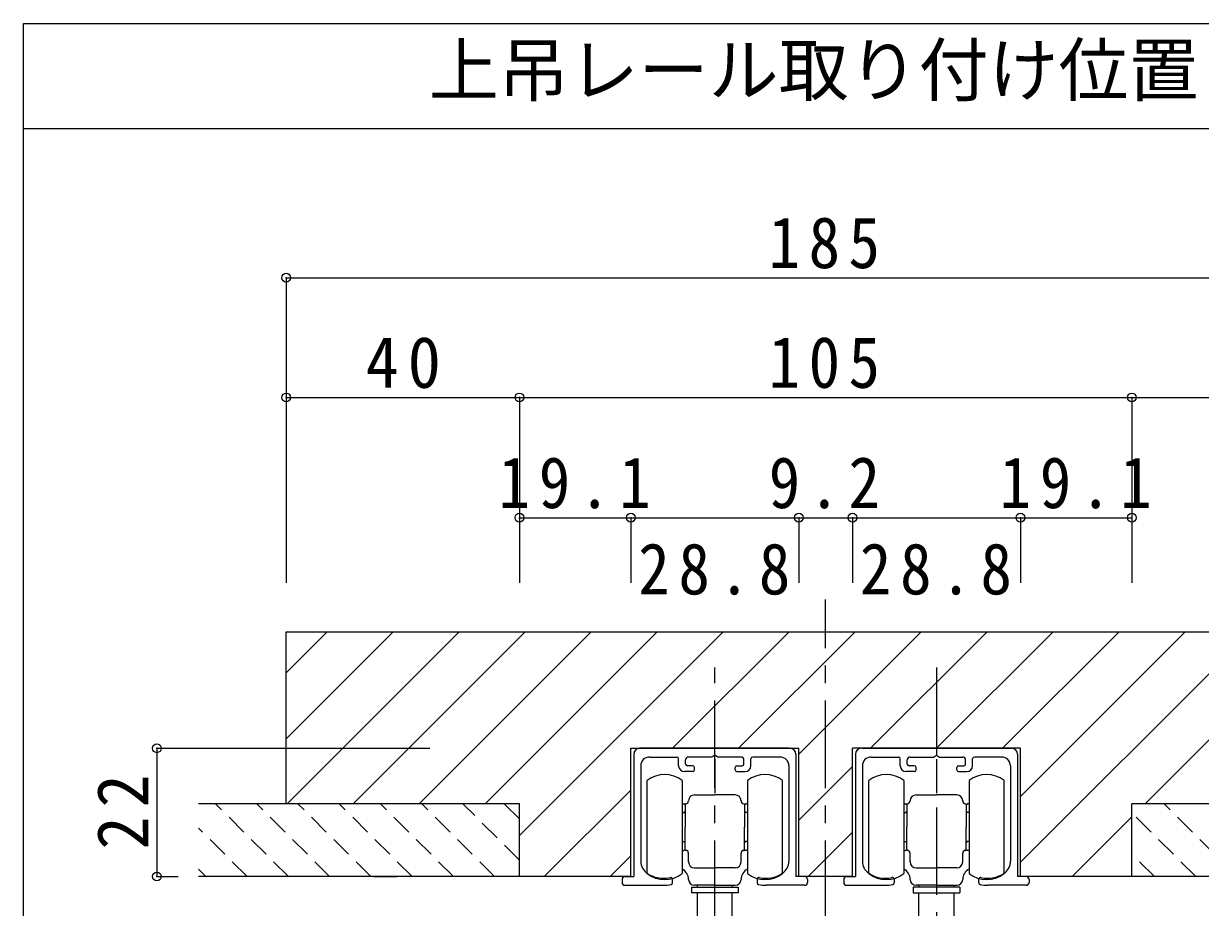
# Model space of a CAD drawing. Units: millimetres at full size. Extents: x -584 to 586, y -431 to 418.
# Drawn here: x -298.4 to -96.6, y -243.6 to -91.9 of the extents above; entities that cross this region are included whole.
import ezdxf
from ezdxf.enums import TextEntityAlignment as Align

# ---------------------------------------------------------------- set-up
doc = ezdxf.new("R2010")
doc.units = ezdxf.units.MM
doc.header["$LTSCALE"] = 3
doc.header["$PDMODE"] = 32
doc.header["$PDSIZE"] = 1.5
doc.linetypes.add('CHAIN1', pattern=[8, 5, -1, 1, -1])
doc.linetypes.add('DASHED1', pattern=[1.8, 1.2, -0.6])
doc.layers.add('0-A_文字', color=3, linetype='Continuous')
doc.layers.add('0-B_寸法', color=7, linetype='Continuous')
doc.styles.add('ＭＳ ゴシック', font='')
doc.styles.get('ＭＳ ゴシック').set_extended_font_data('MS Gothic')

msp = doc.modelspace()

# ---------------------------------------------------------------- linework, layer by layer
at = {"layer": '0-A_文字'}
for p, q in [((-298.415, -91.941), (13.632, -91.941)), ((-298.415, -109.941), (13.632, -109.941))]:
    msp.add_line(p, q, dxfattribs=at)
at = {"layer": '0-B_寸法', "color": 3}
for p, q in [((-298.415, -340.5), (-298.415, -91.941)), ((-194.291, -238.258), (-194.291, -216.258)), ((-194.291, -216.258), (-165.491, -216.258)), ((-165.491, -238.258), (-165.491, -216.258)), ((-156.291, -238.258), (-156.291, -216.258)), ((-127.491, -216.258), (-156.291, -216.258)), ((-127.491, -238.258), (-127.491, -216.258)), ((-194.391, -238.258), (-268.391, -238.258)), ((-156.291, -238.258), (-165.391, -238.258)), ((-44.391, -238.258), (-127.491, -238.258))]:
    msp.add_line(p, q, dxfattribs=at)
at = {"layer": '0-B_寸法', "color": 4}
for p, q in [((-253.391, -135.537), (-68.391, -135.537)), ((-253.391, -135.537), (-253.391, -176.702)), ((-253.391, -156.072), (-213.391, -156.072)), ((-253.391, -156.072), (-253.391, -187.878)), ((-213.391, -156.072), (-213.391, -176.702)), ((-213.391, -156.072), (-108.391, -156.072)), ((-108.391, -156.072), (-108.391, -176.702)), ((-108.391, -156.072), (-68.391, -156.072)), ((-213.391, -176.702), (-194.291, -176.702)), ((-213.391, -176.702), (-213.391, -187.878)), ((-194.291, -176.702), (-194.291, -187.878)), ((-194.291, -176.702), (-165.491, -176.702)), ((-165.491, -176.702), (-165.491, -187.878)), ((-165.491, -176.702), (-156.291, -176.702)), ((-156.291, -176.702), (-156.291, -187.878)), ((-156.291, -176.702), (-127.491, -176.702)), ((-127.491, -176.702), (-127.491, -187.878)), ((-127.491, -176.702), (-108.391, -176.702)), ((-108.391, -176.702), (-108.391, -187.878)), ((-275.543, -216.258), (-275.543, -238.258)), ((-275.543, -216.258), (-228.741, -216.258)), ((-275.543, -238.258), (-271.883, -238.258)), ((-238.391, -238.258), (-234.391, -238.258)), ((-238.391, -238.258), (-234.391, -238.258))]:
    msp.add_line(p, q, dxfattribs=at)
at = {"layer": '0-B_寸法', "color": 4, "linetype": 'CHAIN1'}
for p, q in [((-160.891, -319.075), (-160.891, -190.708)), ((-179.891, -319.075), (-179.891, -202.39)), ((-141.891, -202.39), (-141.891, -249.36))]:
    msp.add_line(p, q, dxfattribs=at)
at = {"layer": '0-B_寸法'}
for p, q in [((-253.391, -196.258), (-68.391, -196.258)), ((-253.391, -225.758), (-253.391, -196.258)), ((-235.015, -196.258), (-253.391, -214.634)), ((-246.328, -196.258), (-253.391, -203.32)), ((-223.701, -196.258), (-253.201, -225.758)), ((-212.387, -196.258), (-241.887, -225.758)), ((-201.073, -196.258), (-230.573, -225.758)), ((-189.76, -196.258), (-219.26, -225.758)), ((-178.446, -196.258), (-213.391, -231.203)), ((-167.132, -196.258), (-187.132, -216.258)), ((-155.819, -196.258), (-175.819, -216.258)), ((-144.505, -196.258), (-165.491, -217.244)), ((-133.191, -196.258), (-153.191, -216.258)), ((-121.877, -196.258), (-141.877, -216.258)), ((-110.564, -196.258), (-130.564, -216.258)), ((-99.25, -196.258), (-127.491, -224.499)), ((-87.936, -196.258), (-127.491, -235.812)), ((-76.623, -196.258), (-106.123, -225.758)), ((-193.791, -217.258), (-193.791, -222.899)), ((-167.191, -216.258), (-192.791, -216.258)), ((-191.091, -217.758), (-186.391, -217.758)), ((-179.371, -217.758), (-179.891, -217.458)), ((-175.391, -217.758), (-179.371, -217.758)), ((-168.691, -217.758), (-173.391, -217.758)), ((-167.191, -216.258), (-167.009, -216.258)), ((-165.991, -217.258), (-165.991, -223.128)), ((-155.791, -217.258), (-155.791, -223.128)), ((-154.591, -216.258), (-154.773, -216.258)), ((-154.591, -216.258), (-128.991, -216.258)), ((-153.091, -217.758), (-148.391, -217.758)), ((-146.391, -217.758), (-142.411, -217.758)), ((-142.411, -217.758), (-141.891, -217.458)), ((-130.691, -217.758), (-135.391, -217.758)), ((-127.991, -217.258), (-127.991, -222.899)), ((-192.591, -219.258), (-192.591, -235.629)), ((-186.091, -219.258), (-186.091, -218.058)), ((-184.891, -218.958), (-184.891, -218.258)), ((-183.691, -219.258), (-184.591, -219.258)), ((-183.391, -219.958), (-183.391, -219.558)), ((-179.891, -218.14), (-179.891, -223.937)), ((-176.391, -219.958), (-176.391, -219.558)), ((-176.091, -219.258), (-175.191, -219.258)), ((-174.891, -218.958), (-174.891, -218.258)), ((-173.691, -219.258), (-173.691, -218.058)), ((-167.191, -219.258), (-167.191, -235.629)), ((-156.291, -219.358), (-165.491, -228.558)), ((-154.591, -219.258), (-154.591, -235.629)), ((-148.091, -219.258), (-148.091, -218.058)), ((-146.891, -218.958), (-146.891, -218.258)), ((-145.691, -219.258), (-146.591, -219.258)), ((-145.391, -219.958), (-145.391, -219.558)), ((-141.891, -218.14), (-141.891, -223.937)), ((-138.391, -219.958), (-138.391, -219.558)), ((-138.091, -219.258), (-137.191, -219.258)), ((-136.891, -218.958), (-136.891, -218.258)), ((-135.691, -219.258), (-135.691, -218.058)), ((-129.191, -219.258), (-129.191, -235.629)), ((-193.791, -220.031), (-193.791, -238.258)), ((-191.491, -237.76), (-191.491, -221.76)), ((-185.491, -221.76), (-185.491, -229.76)), ((-183.691, -220.258), (-185.091, -220.258)), ((-176.091, -220.258), (-174.691, -220.258)), ((-174.291, -221.76), (-174.291, -229.76)), ((-168.291, -237.76), (-168.291, -221.76)), ((-165.991, -220.031), (-165.991, -238.258)), ((-155.791, -220.031), (-155.791, -238.258)), ((-153.491, -237.76), (-153.491, -221.76)), ((-147.491, -221.76), (-147.491, -229.76)), ((-145.691, -220.258), (-147.091, -220.258)), ((-138.091, -220.258), (-136.691, -220.258)), ((-136.291, -221.76), (-136.291, -229.76)), ((-130.291, -237.76), (-130.291, -221.76)), ((-127.991, -220.031), (-127.991, -238.258)), ((-194.291, -223.416), (-209.132, -238.258)), ((-213.391, -238.258), (-213.391, -225.758)), ((-185.491, -225.76), (-185.191, -225.76)), ((-184.991, -225.96), (-185.191, -225.76)), ((-184.991, -225.76), (-184.991, -229.76)), ((-184.891, -225.76), (-184.991, -225.76)), ((-183.391, -224.26), (-179.891, -224.26)), ((-176.391, -224.26), (-179.891, -224.26)), ((-174.891, -225.76), (-174.791, -225.76)), ((-174.791, -225.76), (-174.791, -229.76)), ((-174.791, -225.96), (-174.591, -225.76)), ((-174.291, -225.76), (-174.591, -225.76)), ((-147.491, -225.76), (-147.191, -225.76)), ((-146.991, -225.96), (-147.191, -225.76)), ((-146.991, -225.76), (-146.991, -229.76)), ((-146.891, -225.76), (-146.991, -225.76)), ((-145.391, -224.26), (-141.891, -224.26)), ((-138.391, -224.26), (-141.891, -224.26)), ((-136.891, -225.76), (-136.791, -225.76)), ((-136.791, -225.76), (-136.791, -229.76)), ((-136.791, -225.96), (-136.591, -225.76)), ((-136.291, -225.76), (-136.591, -225.76)), ((-108.391, -238.258), (-108.391, -225.758)), ((-185.491, -227.26), (-184.991, -227.26)), ((-185.191, -227.26), (-184.991, -227.06)), ((-174.591, -227.26), (-174.791, -227.06)), ((-174.291, -227.26), (-174.791, -227.26)), ((-147.491, -227.26), (-146.991, -227.26)), ((-147.191, -227.26), (-146.991, -227.06)), ((-136.591, -227.26), (-136.791, -227.06)), ((-136.291, -227.26), (-136.791, -227.26)), ((-108.391, -228.026), (-118.623, -238.258)), ((-185.491, -229.76), (-185.491, -237.76)), ((-184.991, -233.76), (-184.991, -229.76)), ((-174.791, -233.76), (-174.791, -229.76)), ((-174.291, -229.76), (-174.291, -237.76)), ((-147.491, -229.76), (-147.491, -237.76)), ((-146.991, -233.76), (-146.991, -229.76)), ((-136.791, -233.76), (-136.791, -229.76)), ((-136.291, -229.76), (-136.291, -237.76)), ((-156.291, -230.671), (-163.877, -238.258)), ((-185.491, -232.26), (-184.991, -232.26)), ((-185.491, -233.76), (-185.191, -233.76)), ((-184.991, -232.46), (-185.191, -232.26)), ((-184.991, -233.56), (-185.191, -233.76)), ((-184.891, -233.76), (-184.991, -233.76)), ((-174.891, -233.76), (-174.791, -233.76)), ((-174.791, -232.46), (-174.591, -232.26)), ((-174.291, -232.26), (-174.791, -232.26)), ((-174.791, -233.56), (-174.591, -233.76)), ((-174.291, -233.76), (-174.591, -233.76)), ((-147.491, -232.26), (-146.991, -232.26)), ((-147.491, -233.76), (-147.191, -233.76)), ((-146.991, -232.46), (-147.191, -232.26)), ((-146.991, -233.56), (-147.191, -233.76)), ((-146.891, -233.76), (-146.991, -233.76)), ((-136.891, -233.76), (-136.791, -233.76)), ((-136.791, -232.46), (-136.591, -232.26)), ((-136.291, -232.26), (-136.791, -232.26)), ((-136.791, -233.56), (-136.591, -233.76)), ((-136.291, -233.76), (-136.591, -233.76)), ((-194.291, -234.73), (-197.819, -238.258)), ((-184.391, -235.76), (-184.391, -234.26)), ((-175.391, -235.76), (-175.391, -234.26)), ((-165.991, -235.66), (-165.991, -235.732)), ((-155.791, -235.66), (-155.791, -235.732)), ((-146.391, -235.76), (-146.391, -234.26)), ((-137.391, -235.76), (-137.391, -234.26)), ((-183.391, -236.76), (-179.891, -236.76)), ((-176.391, -236.76), (-179.891, -236.76)), ((-145.391, -236.76), (-141.891, -236.76)), ((-138.391, -236.76), (-141.891, -236.76)), ((-195.791, -238.758), (-195.791, -239.258)), ((-195.291, -238.258), (-193.791, -238.258)), ((-195.291, -239.758), (-188.691, -239.758)), ((-187.141, -239.324), (-187.141, -238.708)), ((-183.891, -240.06), (-175.891, -240.06)), ((-183.891, -240.06), (-183.891, -241.06)), ((-179.891, -239.76), (-183.391, -239.76)), ((-182.891, -239.76), (-182.891, -240.06)), ((-179.891, -239.76), (-176.391, -239.76)), ((-176.891, -239.76), (-176.891, -240.06)), ((-175.891, -240.06), (-175.891, -241.06)), ((-172.641, -238.708), (-172.641, -239.324)), ((-164.491, -239.758), (-171.091, -239.758)), ((-164.491, -238.258), (-165.991, -238.258)), ((-163.991, -238.758), (-163.991, -239.258)), ((-157.791, -238.758), (-157.791, -239.258)), ((-157.291, -238.258), (-155.791, -238.258)), ((-157.291, -239.758), (-150.691, -239.758)), ((-149.141, -238.708), (-149.141, -239.324)), ((-137.891, -240.06), (-145.891, -240.06)), ((-145.891, -240.06), (-145.891, -241.06)), ((-141.891, -239.76), (-145.391, -239.76)), ((-144.891, -239.76), (-144.891, -240.06)), ((-141.891, -239.76), (-138.391, -239.76)), ((-138.891, -239.76), (-138.891, -240.06)), ((-137.891, -240.06), (-137.891, -241.06)), ((-134.641, -239.324), (-134.641, -238.708)), ((-126.491, -239.758), (-133.091, -239.758)), ((-126.491, -238.258), (-127.991, -238.258)), ((-125.991, -238.758), (-125.991, -239.258)), ((-175.891, -241.06), (-183.891, -241.06)), ((-182.891, -241.06), (-182.891, -246.06)), ((-176.891, -246.06), (-176.891, -241.06)), ((-145.891, -241.06), (-137.891, -241.06)), ((-144.891, -246.06), (-144.891, -241.06)), ((-138.891, -241.06), (-138.891, -246.06))]:
    msp.add_line(p, q, dxfattribs=at)
at = {"layer": '0-B_寸法', "color": 2}
for p, q in [((-213.391, -225.758), (-268.391, -225.758)), ((-44.391, -225.758), (-108.391, -225.758))]:
    msp.add_line(p, q, dxfattribs=at)
at = {"layer": '0-B_寸法', "color": 4, "linetype": 'DASHED1'}
for p, q in [((-253.003, -238.258), (-265.503, -225.758)), ((-245.932, -238.258), (-258.432, -225.758)), ((-238.861, -238.258), (-251.361, -225.758)), ((-231.79, -238.258), (-244.29, -225.758)), ((-224.719, -238.258), (-237.219, -225.758)), ((-217.648, -238.258), (-230.148, -225.758)), ((-213.391, -235.444), (-223.077, -225.758)), ((-213.391, -228.373), (-216.006, -225.758)), ((-90.369, -238.258), (-102.869, -225.758)), ((-97.44, -238.258), (-108.391, -227.306)), ((-260.075, -238.258), (-268.391, -229.941)), ((-104.511, -238.258), (-108.391, -234.378)), ((-267.146, -238.258), (-268.391, -237.012))]:
    msp.add_line(p, q, dxfattribs=at)
at = {"layer": '0-B_寸法'}
for points in [[(-179.891, -217.458), (-180.411, -217.758), (-184.391, -217.758)], [(-141.891, -217.458), (-141.371, -217.758), (-137.391, -217.758)]]:
    msp.add_lwpolyline(points, dxfattribs=at)
for centre, radius, start, end in [((-192.791, -217.258), 1, 90, 180), ((-191.091, -219.258), 1.5, 90, 180), ((-186.391, -218.058), 0.3, 0, 90), ((-184.391, -218.258), 0.5, 90, 180), ((-175.391, -218.258), 0.5, 0, 90), ((-173.391, -218.058), 0.3, 90, 180), ((-168.691, -219.258), 1.5, 0, 90), ((-166.991, -217.258), 1, 0, 90), ((-154.791, -217.258), 1, 90, 180), ((-153.091, -219.258), 1.5, 90, 180), ((-148.391, -218.058), 0.3, 0, 90), ((-146.391, -218.258), 0.5, 90, 180), ((-137.391, -218.258), 0.5, 0, 90), ((-135.391, -218.058), 0.3, 90, 180), ((-130.691, -219.258), 1.5, 0, 90), ((-128.991, -217.258), 1, 0, 90), ((-185.091, -219.258), 1, 180, 270), ((-184.591, -218.958), 0.3, 180, 270), ((-183.691, -219.558), 0.3, 0, 90), ((-176.091, -219.558), 0.3, 90, 180), ((-175.191, -218.958), 0.3, 270, 0), ((-174.691, -219.258), 1, 270, 0), ((-147.091, -219.258), 1, 180, 270), ((-146.591, -218.958), 0.3, 180, 270), ((-145.691, -219.558), 0.3, 0, 90), ((-138.091, -219.558), 0.3, 90, 180), ((-137.191, -218.958), 0.3, 270, 0), ((-136.691, -219.258), 1, 270, 0), ((-188.491, -225.76), 5, 53.1301, 126.8699), ((-183.691, -219.958), 0.3, 270, 0), ((-176.091, -219.958), 0.3, 180, 270), ((-171.291, -225.76), 5, 53.1301, 126.8699), ((-150.491, -225.76), 5, 53.1301, 126.8699), ((-145.691, -219.958), 0.3, 270, 0), ((-138.091, -219.958), 0.3, 180, 270), ((-133.291, -225.76), 5, 53.1301, 126.8699), ((-184.891, -225.26), 0.5, 270, 0), ((-183.391, -225.26), 1, 90, 180), ((-176.391, -225.26), 1, 0, 90), ((-174.891, -225.26), 0.5, 180, 270), ((-146.891, -225.26), 0.5, 270, 0), ((-145.391, -225.26), 1, 90, 180), ((-138.391, -225.26), 1, 0, 90), ((-136.891, -225.26), 0.5, 180, 270), ((-184.891, -234.26), 0.5, 0, 90), ((-174.891, -234.26), 0.5, 90, 180), ((-146.891, -234.26), 0.5, 0, 90), ((-136.891, -234.26), 0.5, 90, 180), ((-190.091, -235.629), 2.5, 180, 235.9442), ((-183.391, -235.76), 1, 180, 270), ((-176.391, -235.76), 1, 270, 0), ((-169.691, -235.629), 2.5, 304.0558, 0), ((-152.091, -235.629), 2.5, 180, 235.9442), ((-145.391, -235.76), 1, 180, 270), ((-138.391, -235.76), 1, 270, 0), ((-131.691, -235.629), 2.5, 304.0558, 0), ((-188.691, -233.558), 5, 235.9442, 270), ((-188.491, -233.76), 5, 233.1301, 306.8699), ((-186.391, -238.76), 2, 0, 63.25632), ((-173.391, -238.76), 2, 116.74368, 180), ((-171.291, -233.76), 5, 233.1301, 306.8699), ((-171.091, -233.558), 5, 256.35832, 304.0558), ((-150.691, -233.558), 5, 235.9442, 283.64168), ((-150.491, -233.76), 5, 233.1301, 306.8699), ((-148.391, -238.76), 2, 0, 63.25632), ((-135.391, -238.76), 2, 116.74368, 180), ((-133.291, -233.76), 5, 233.1301, 306.8699), ((-133.091, -233.558), 5, 270, 304.0558), ((-195.291, -238.758), 0.5, 90, 180), ((-195.291, -239.258), 0.5, 180, 270), ((-188.691, -233.558), 5, 270, 283.64168), ((-188.691, -233.558), 6.2, 270, 282.23163), ((-187.441, -238.708), 0.3, 0, 103.64168), ((-187.441, -239.324), 0.3, 282.23163, 0), ((-183.391, -238.76), 1, 180, 270), ((-176.391, -238.76), 1, 270, 0), ((-172.341, -238.708), 0.3, 76.35832, 180), ((-172.341, -239.324), 0.3, 180, 257.76837), ((-171.091, -233.558), 6.2, 257.76837, 270), ((-164.491, -238.758), 0.5, 0, 90), ((-164.491, -239.258), 0.5, 270, 0), ((-157.291, -238.758), 0.5, 90, 180), ((-157.291, -239.258), 0.5, 180, 270), ((-150.691, -233.558), 6.2, 270, 282.23163), ((-149.441, -238.708), 0.3, 360, 103.64168), ((-149.441, -239.324), 0.3, 282.23163, 0), ((-145.391, -238.76), 1, 180, 270), ((-138.391, -238.76), 1, 270, 0), ((-134.341, -238.708), 0.3, 76.35832, 180), ((-134.341, -239.324), 0.3, 180, 257.76837), ((-133.091, -233.558), 6.2, 257.76837, 270), ((-133.091, -233.558), 5, 256.35832, 270), ((-126.491, -238.758), 0.5, 0, 90), ((-126.491, -239.258), 0.5, 270, 0)]:
    msp.add_arc(centre, radius, start, end, dxfattribs=at)
for p in [(-253.391, -135.537), (-253.391, -156.072), (-213.391, -156.072), (-108.391, -156.072), (-213.391, -176.702), (-194.291, -176.702), (-165.491, -176.702), (-156.291, -176.702), (-127.491, -176.702), (-108.391, -176.702), (-275.543, -216.258), (-275.543, -238.258)]:
    msp.add_point(p, dxfattribs=at)

# ---------------------------------------------------------------- texts
at = {"layer": '0-A_文字', "color": 7, "style": 'ＭＳ ゴシック'}
msp.add_text('上吊レール取り付け位置\u3000S=1/3', height=8.798, dxfattribs=at).set_placement((-228.946, -106.941), align=Align.BOTTOM_LEFT)
at = {"layer": '0-B_寸法', "char_height": 8.798, "attachment_point": 7, "style": 'ＭＳ ゴシック'}
for s, insert in [('\\T1.27;\\W0.9;185', (-170.641, -134.037)), ('\\T1.27;\\W0.95;40', (-239.766, -154.572)), ('\\T1.27;\\W0.9;105', (-170.641, -154.572)), ('\\T1.28;\\W0.9;19.1', (-216.966, -175.202)), ('\\T1.27;\\W0.9;9.2', (-170.641, -175.202)), ('\\T1.28;\\W0.9;19.1', (-131.066, -175.202)), ('\\T1.28;\\W0.9;28.8', (-193.016, -190.003)), ('\\T1.28;\\W0.9;28.8', (-155.016, -190.003))]:
    msp.add_mtext(s, dxfattribs=dict(at, insert=insert))
at = {"layer": '0-B_寸法', "insert": (-277.043, -233.633), "char_height": 8.798, "attachment_point": 7, "rotation": 90, "style": 'ＭＳ ゴシック'}
msp.add_mtext('\\T1.27;\\W0.95;22', dxfattribs=at)

doc.saveas('drawing.dxf')
